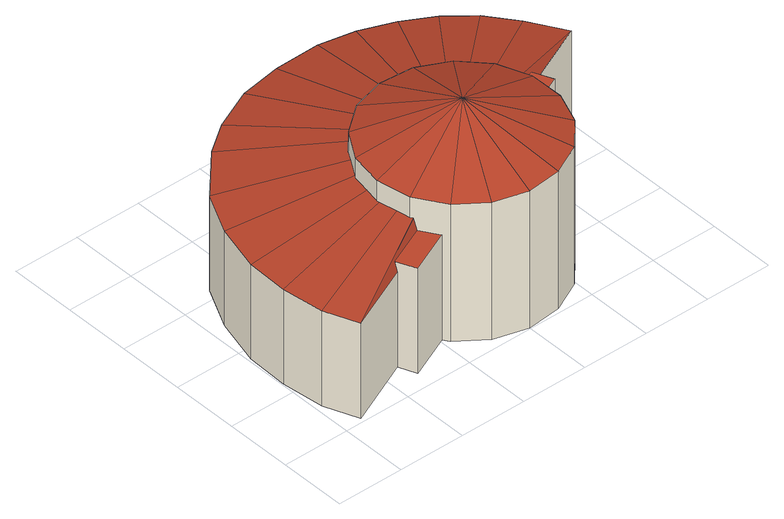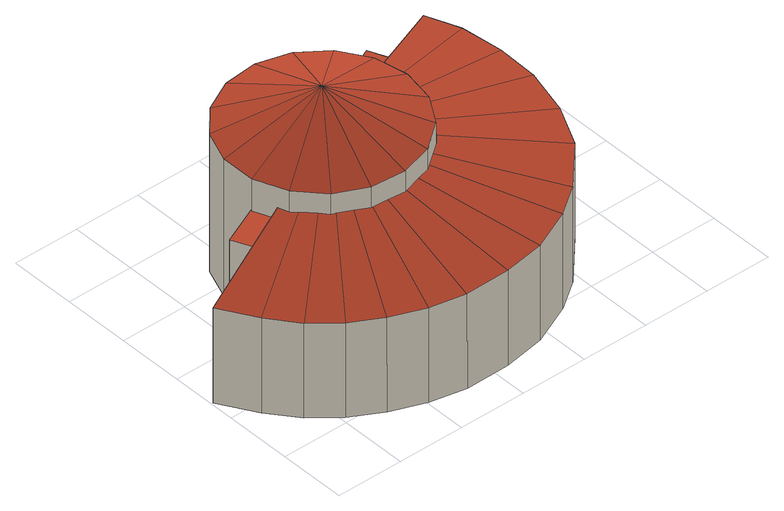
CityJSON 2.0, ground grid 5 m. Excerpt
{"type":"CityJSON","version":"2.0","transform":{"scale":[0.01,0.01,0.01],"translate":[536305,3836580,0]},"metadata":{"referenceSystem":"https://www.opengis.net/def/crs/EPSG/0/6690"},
"CityObjects":{
"building1":{"type":"Building","attributes":{"class":"3001","measuredHeight":13.6,"BuildingDetailAttribute.specifiedBuildingCoverageRate":0.6,"BuildingDetailAttribute.surveyYear":2021,"BuildingTsunamiRiskAttribute.description":"1","BuildingTsunamiRiskAttribute.rank":"2","BuildingTsunamiRiskAttribute.depth":0.83,"BuildingHighTideRiskAttribute.description":"1","BuildingHighTideRiskAttribute.rank":"2","BuildingHighTideRiskAttribute.depth":1.93,"BuildingIDAttribute.prefecture":"27","BuildingIDAttribute.city":"27104"},"geometry":[{"type":"Solid","lod":"2","boundaries":[[[[0,1,2,3,4,5,6,7,8,9,10,11,12,13,14,15,16,17,18,19,20,21,22,23,24,25,26,27,28,29]],[[30,31,32,33]],[[34,35,36,37,38]],[[39,40,41,42,43]],[[44,45,46]],[[47,48,49,50,51]],[[52,53,46]],[[54,55,46]],[[45,56,46]],[[53,57,46]],[[58,44,46]],[[59,60,61,32,31]],[[62,63,64,65]],[[49,41,40,50]],[[66,67,68,69,70]],[[56,71,46]],[[72,73,74,75,76]],[[57,77,46]],[[78,79,30,33,80]],[[51,61,60,47]],[[81,54,46]],[[76,75,82,83]],[[38,39,43,34]],[[62,65,84,85,86]],[[87,64,63,88,89]],[[36,89,88,37]],[[90,91,46]],[[92,78,80,83,82]],[[71,93,46]],[[94,95,96,97]],[[98,90,46]],[[99,81,46]],[[91,99,46]],[[73,72,100,94,97]],[[85,70,69,101,86]],[[55,52,46]],[[77,58,46]],[[93,98,46]],[[65,64,87,91,90,84]],[[63,16,15,88]],[[48,47,60,59,55,54]],[[37,14,13,38]],[[35,34,43,42,81,99]],[[88,15,14,37]],[[44,26,25,45]],[[86,18,17,62]],[[38,13,12,39]],[[101,69,68,20,19]],[[42,41,49,48,54,81]],[[80,5,4,83]],[[58,27,26,44]],[[33,6,5,80]],[[92,82,75,74,57,53]],[[67,66,98,93,22,21]],[[59,31,30,79,52,55]],[[19,18,86,101]],[[57,74,73,97,96,29,28,77]],[[100,72,2,1]],[[61,8,7,32]],[[32,7,6,33]],[[56,24,23,71]],[[39,12,11,40]],[[45,25,24,56]],[[99,91,87,89,36,35]],[[50,10,9,51]],[[40,11,10,50]],[[85,84,90,98,66,70]],[[76,3,2,72]],[[83,4,3,76]],[[51,9,8,61]],[[71,23,22,93]],[[21,20,68,67]],[[96,95,0,29]],[[53,52,79,78,92]],[[62,17,16,63]],[[77,28,27,58]],[[94,100,1,0,95]]]],"semantics":{"surfaces":[{"type":"GroundSurface"},{"type":"RoofSurface"},{"type":"WallSurface"}],"values":[[0,1,1,1,1,1,1,1,1,1,1,1,1,1,1,1,1,1,1,1,1,1,1,1,1,1,1,1,1,1,1,1,1,1,1,1,1,1,2,2,2,2,2,2,2,2,2,2,2,2,2,2,2,2,2,2,2,2,2,2,2,2,2,2,2,2,2,2,2,2,2,2,2,2,2,2,2]]}}]}
},
"vertices":[
[696,132,86],[643,259,86],[145,35,86],[48,284,86],[9,598,86],[20,911,86],[112,1262,86],[268,1576,86],[557,1888,86],[775,2043,87],[1079,2181,87],[1392,2233,87],[1727,2238,87],[1995,2182,87],[2245,2085,87],[2471,1956,87],[2665,1792,87],[2827,1581,87],[2988,1313,86],[2484,1086,86],[2539,955,86],[2250,826,86],[2251,580,86],[2159,340,86],[1987,150,86],[1757,35,86],[1502,10,86],[1255,79,86],[1049,233,86],[1021,278,86],[924,977,1009],[1004,1107,1011],[268,1576,835],[112,1262,835],[1746,1379,1009],[1752,1379,1008],[1852,1330,1010],[2245,2084,836],[1995,2182,836],[1727,2237,836],[1392,2233,836],[1483,1397,1009],[1496,1401,1009],[1627,1390,1011],[1502,10,1169],[1757,34,1169],[1559,702,1448],[1220,1307,1011],[1250,1330,1010],[1352,1360,1013],[1079,2180,836],[775,2043,836],[911,956,1169],[865,703,1169],[1250,1330,1169],[1045,1174,1169],[1987,150,1169],[913,451,1169],[1255,79,1169],[1045,1175,1008],[1129,1238,1012],[557,1888,836],[2827,1581,836],[2665,1792,836],[2036,1207,1009],[2115,1120,1007],[2250,837,915],[2250,826,915],[2539,955,915],[2476,1105,915],[2194,979,915],[2159,340,1169],[145,35,835],[924,434,1005],[913,451,1005],[894,549,1008],[48,283,835],[1049,233,1169],[887,823,1009],[911,956,1007],[20,911,835],[1496,1401,1169],[868,686,1006],[9,598,835],[2156,1076,1005],[2185,1001,1007],[2988,1312,836],[1982,1265,1007],[2471,1956,836],[1953,1279,1009],[2156,1076,1169],[1982,1265,1169],[865,703,1006],[2251,580,1169],[635,278,915],[696,132,915],[1021,278,915],[936,414,915],[2250,837,1169],[1752,1379,1169],[643,259,835],[2484,1086,835]
]}
